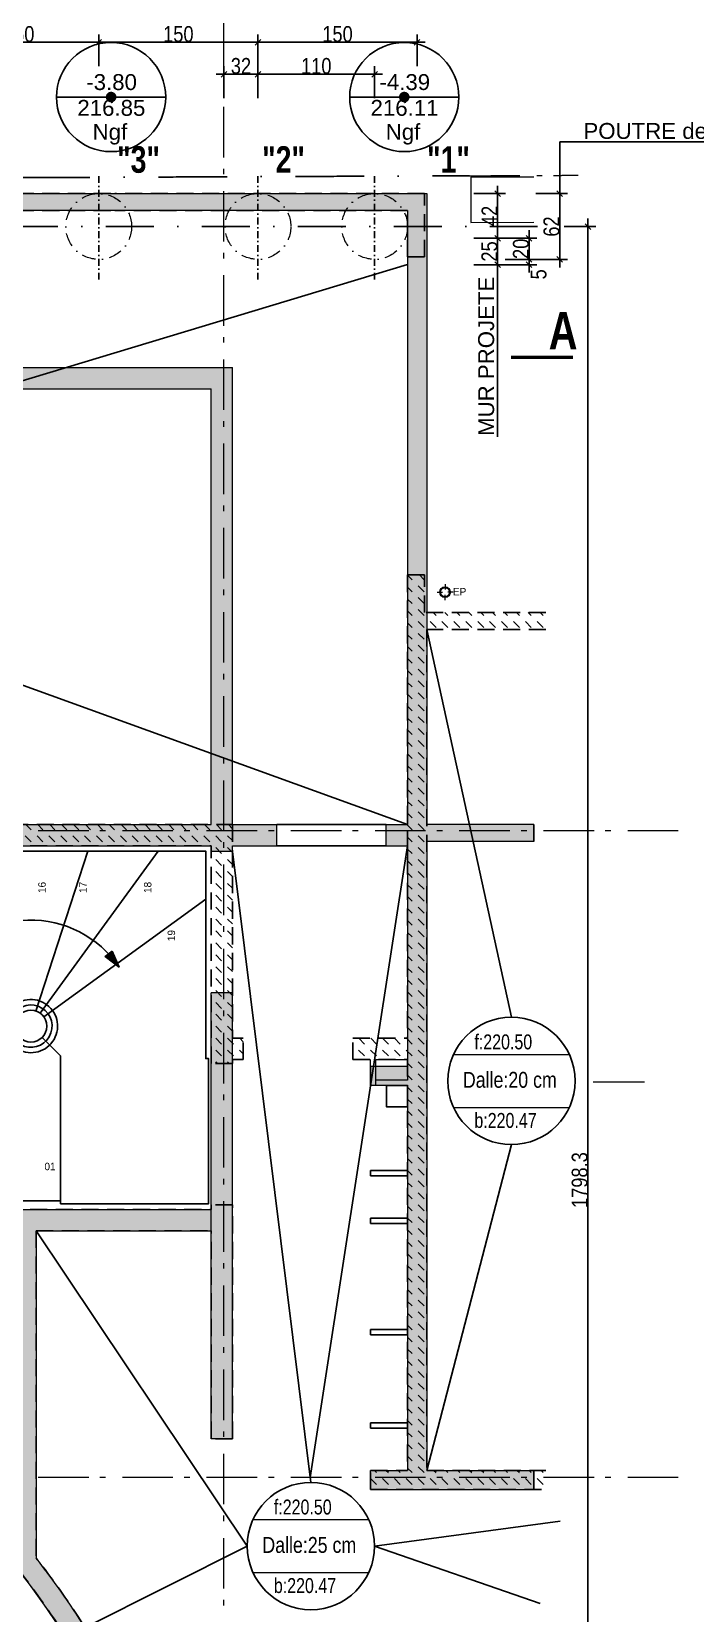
# Model space of a CAD drawing. Header units: centimetres. Extents: x 13078 to 20826, y -18629 to -14429.
# Drawn here: x 15296 to 15922, y -16671 to -15179 of the extents above; entities that cross this region are included whole.
import ezdxf
from ezdxf.enums import TextEntityAlignment as Align

# ---------------------------------------------------------------- set-up
doc = ezdxf.new("R2010")
doc.units = ezdxf.units.CM
doc.header["$LTSCALE"] = 25.4
doc.header["$PDMODE"] = 1
doc.header["$PDSIZE"] = -2
for name, pattern in [('CACHEX2', [19.05, 12.7, -6.35]), ('Style de ligne -6', [1.04164, 0.625, -0.20828, 0.06943, -0.13893]), ('TIRETPTX2', [50.8, 25.4, -12.7, 0, -12.7])]:
    doc.linetypes.add(name, pattern=pattern)
for name, color, linetype in [('01_cote_gen', 4, 'Continuous'), ('01_linteaux', 2, 'Continuous'), ('01_murs_sup', 2, 'CACHEX2'), ('01_poch_murs', 253, 'Continuous'), ('01_texte', 230, 'Continuous'), ('AA_COTES', 2, 'Continuous')]:
    doc.layers.add(name, color=color, linetype=linetype)
for name, color, linetype, lineweight in [('01_murs_coup', 5, 'Continuous', 60), ('01_PIEUX', 5, 'Continuous', 60), ('01_résv', 32, 'Continuous', 9), ('B Général', 7, 'Continuous', 5), ('C ANNOTATIONS-prestations', 7, 'Continuous', 5)]:
    doc.layers.add(name, color=color, linetype=linetype, lineweight=lineweight)
doc.styles.add('Eurostile', font='')
doc.styles.add('impact', font='impact.ttf')
doc.styles.add('MATTE_TXT', font='arial.ttf')
doc.styles.add('STYLE2', font='ARIALN.TTF')
doc.styles.get('Eurostile').set_extended_font_data('Eurostile')
doc.dimstyles.new('JB50', dxfattribs={"dimscale": 0.1, "dimtxt": 150, "dimasz": 15, "dimexe": 0.1, "dimexo": 0.1, "dimgap": 0.09, "dimtad": 1, "dimdec": 1, "dimdsep": 46, "dimtxsty": 'STYLE2', "dimblk1": 'BOND_G', "dimblk2": 'BOND_D', "dimsah": 1, "dimcen": 1.5, "dimdle": 0.01, "dimse1": 1, "dimse2": 1, "dimclrd": 4, "dimclre": 2, "dimclrt": 6, "dimazin": 2, "dimtfac": 2.333333, "dimtdec": 1, "dimtix": 1, "dimtmove": 2, "dimatfit": 3, "dimldrblk": 'BOND_G', "dimfxl": 1, "dimtolj": 1, "dimtzin": 0, "dimarcsym": 0})
pattern_1 = [(135, (14105.794, -6659.696), (-11.22532, 9e-16), [7.9375, -7.9375])]

# ---------------------------------------------------------------- blocks, each defined once
blk = doc.blocks.new('EP')
at = {"layer": 'B Général', "color": 7, "linetype": 'Continuous', "lineweight": 5}
for p, q in [((-7.5, 0), (-2.5, 0)), ((0, 7.5), (0, 2.5)), ((7.5, 0), (2.5, 0)), ((0, -7.5), (0, -2.5))]:
    blk.add_line(p, q, dxfattribs=at)
at = {"layer": 'B Général', "color": 7, "linetype": 'Continuous', "lineweight": 5, "flags": 128}
for points in [[(-5, 0, -1), (5, 0, -1)], [(-4.3, 0, -1), (4.3, 0, -1)]]:
    blk.add_lwpolyline(points, format="xyb", close=True, dxfattribs=at)
at = {"layer": 'C ANNOTATIONS-prestations', "insert": (7.5, 4), "char_height": 7.05, "attachment_point": 1, "line_spacing_factor": 0.895453, "style": 'Eurostile'}
blk.add_mtext('EP', dxfattribs=at)
blk = doc.blocks.new('BOND_G')
at = {"layer": 'AA_COTES', "color": 0}
for p, q in [((0, -5), (0, 15)), ((5, 0), (-5, 0)), ((1.77, 1.77), (-1.77, -1.77))]:
    blk.add_line(p, q, dxfattribs=at)
blk = doc.blocks.new('BOND_D')
at = {"layer": 'AA_COTES', "color": 0}
for p, q in [((5, 0), (-5, 0)), ((-1.77, -1.77), (1.77, 1.77)), ((0, 5), (0, -15))]:
    blk.add_line(p, q, dxfattribs=at)
blk = doc.blocks.new('*D46')
at = {"layer": '01_cote_gen', "color": 4, "lineweight": -2, "transparency": 16777216}
blk.add_line((14618, -15118.8), (15658, -15118.8), dxfattribs=at)
at = {"layer": 'Defpoints', "color": 0, "transparency": 16777216}
for p in [(15659.5, -15118.8), (14616.5, -15309.7), (15659.5, -15336.9)]:
    blk.add_point(p, dxfattribs=at)
at = {"layer": '01_cote_gen', "color": 4, "lineweight": -2, "transparency": 16777216, "xscale": 1.5, "yscale": 1.5, "zscale": 1.5, "rotation": 180}
blk.add_blockref('BOND_G', (14616.5, -15118.8), dxfattribs=at)
at = {"layer": '01_cote_gen', "color": 4, "lineweight": -2, "transparency": 16777216, "xscale": 1.5, "yscale": 1.5, "zscale": 1.5}
blk.add_blockref('BOND_D', (15659.5, -15118.8), dxfattribs=at)
at = {"layer": '01_cote_gen', "color": 6, "transparency": 16777216, "insert": (15138, -15111.1), "char_height": 15, "attachment_point": 5, "style": 'STYLE2'}
blk.add_mtext('\\A1;1043', dxfattribs=at)
blk = doc.blocks.new('*D47')
at = {"layer": '01_cote_gen', "color": 4, "lineweight": -2, "transparency": 16777216}
blk.add_line((15820.5, -15364.5), (15820.5, -17159.8), dxfattribs=at)
at = {"layer": 'Defpoints', "color": 0, "transparency": 16777216}
for p in [(15798, -15363), (15798, -17161.3), (15820.5, -17161.3)]:
    blk.add_point(p, dxfattribs=at)
at = {"layer": '01_cote_gen', "color": 4, "lineweight": -2, "transparency": 16777216, "xscale": 1.5, "yscale": 1.5, "zscale": 1.5}
for name, p, rotation in [('BOND_G', (15820.5, -15363), 90), ('BOND_D', (15820.5, -17161.3), 270)]:
    blk.add_blockref(name, p, dxfattribs=dict(at, rotation=rotation))
at = {"layer": '01_cote_gen', "color": 6, "transparency": 16777216, "insert": (15812.8, -16262.1), "char_height": 15, "attachment_point": 5, "rotation": 90, "style": 'STYLE2'}
blk.add_mtext('\\A1;1798.3', dxfattribs=at)
blk = doc.blocks.new('*D51')
at = {"layer": '01_cote_gen', "color": 4, "lineweight": -2, "transparency": 16777216}
blk.add_line((15361, -15189.3), (15508, -15189.3), dxfattribs=at)
at = {"layer": 'Defpoints', "color": 0, "transparency": 16777216}
for p in [(15509.5, -15189.3), (15359.5, -15283), (15509.5, -15283)]:
    blk.add_point(p, dxfattribs=at)
at = {"layer": '01_cote_gen', "color": 4, "lineweight": -2, "transparency": 16777216, "xscale": 1.5, "yscale": 1.5, "zscale": 1.5, "rotation": 180}
blk.add_blockref('BOND_G', (15359.5, -15189.3), dxfattribs=at)
at = {"layer": '01_cote_gen', "color": 4, "lineweight": -2, "transparency": 16777216, "xscale": 1.5, "yscale": 1.5, "zscale": 1.5}
blk.add_blockref('BOND_D', (15509.5, -15189.3), dxfattribs=at)
at = {"layer": '01_cote_gen', "color": 6, "transparency": 16777216, "insert": (15434.5, -15181.6), "char_height": 15, "attachment_point": 5, "style": 'STYLE2'}
blk.add_mtext('\\A1;150', dxfattribs=at)
blk = doc.blocks.new('*D52')
at = {"layer": '01_cote_gen', "color": 4, "lineweight": -2, "ltscale": 3, "transparency": 16777216}
blk.add_line((15511, -15189.3), (15658, -15189.3), dxfattribs=at)
at = {"layer": 'Defpoints', "color": 0, "ltscale": 3, "transparency": 16777216}
for p in [(15659.5, -15180.4), (15659.5, -15189.3), (15509.5, -15203.6)]:
    blk.add_point(p, dxfattribs=at)
at = {"layer": '01_cote_gen', "color": 4, "lineweight": -2, "ltscale": 3, "transparency": 16777216, "xscale": 1.5, "yscale": 1.5, "zscale": 1.5, "rotation": 180}
blk.add_blockref('BOND_G', (15509.5, -15189.3), dxfattribs=at)
at = {"layer": '01_cote_gen', "color": 4, "lineweight": -2, "ltscale": 3, "transparency": 16777216, "xscale": 1.5, "yscale": 1.5, "zscale": 1.5}
blk.add_blockref('BOND_D', (15659.5, -15189.3), dxfattribs=at)
at = {"layer": '01_cote_gen', "color": 6, "ltscale": 3, "transparency": 16777216, "insert": (15584.5, -15181.6), "char_height": 15, "attachment_point": 5, "style": 'STYLE2'}
blk.add_mtext('\\A1;150', dxfattribs=at)
blk = doc.blocks.new('*D53')
at = {"layer": '01_cote_gen', "color": 4, "lineweight": -2, "ltscale": 3, "transparency": 16777216}
blk.add_line((15211, -15189.3), (15358, -15189.3), dxfattribs=at)
at = {"layer": 'Defpoints', "color": 0, "ltscale": 3, "transparency": 16777216}
for p in [(15359.5, -15189.3), (15209.5, -15283), (15359.5, -15283)]:
    blk.add_point(p, dxfattribs=at)
at = {"layer": '01_cote_gen', "color": 4, "lineweight": -2, "ltscale": 3, "transparency": 16777216, "xscale": 1.5, "yscale": 1.5, "zscale": 1.5, "rotation": 180}
blk.add_blockref('BOND_G', (15209.5, -15189.3), dxfattribs=at)
at = {"layer": '01_cote_gen', "color": 4, "lineweight": -2, "ltscale": 3, "transparency": 16777216, "xscale": 1.5, "yscale": 1.5, "zscale": 1.5}
blk.add_blockref('BOND_D', (15359.5, -15189.3), dxfattribs=at)
at = {"layer": '01_cote_gen', "color": 6, "ltscale": 3, "transparency": 16777216, "insert": (15284.5, -15181.6), "char_height": 15, "attachment_point": 5, "style": 'STYLE2'}
blk.add_mtext('\\A1;150', dxfattribs=at)
blk = doc.blocks.new('*D158')
at = {"layer": '01_cote_gen', "color": 4, "lineweight": -2, "ltscale": 3, "transparency": 16777216}
blk.add_line((14980.5, -15384.3), (14980.5, -17159.8), dxfattribs=at)
at = {"layer": 'Defpoints', "color": 0, "ltscale": 3, "transparency": 16777216}
for p in [(14960.8, -15382.8), (14980.5, -17161.3), (16080.6, -17161.3)]:
    blk.add_point(p, dxfattribs=at)
at = {"layer": '01_cote_gen', "color": 4, "lineweight": -2, "ltscale": 3, "transparency": 16777216, "xscale": 1.5, "yscale": 1.5, "zscale": 1.5}
for name, p, rotation in [('BOND_G', (14980.5, -15382.8), 90), ('BOND_D', (14980.5, -17161.3), 270)]:
    blk.add_blockref(name, p, dxfattribs=dict(at, rotation=rotation))
at = {"layer": '01_cote_gen', "color": 6, "ltscale": 3, "transparency": 16777216, "insert": (14972.8, -16272), "char_height": 15, "attachment_point": 5, "rotation": 90, "style": 'STYLE2'}
blk.add_mtext('\\A1;1778.5', dxfattribs=at)
blk = doc.blocks.new('*D102')
at = {"layer": '01_cote_gen', "color": 4, "lineweight": -2, "ltscale": 3, "transparency": 16777216}
blk.add_line((15793.9, -15333.5), (15793.9, -15392.5), dxfattribs=at)
at = {"layer": 'Defpoints', "color": 0, "ltscale": 3, "transparency": 16777216}
for p in [(15690.5, -15332), (15690.5, -15394), (15793.9, -15394)]:
    blk.add_point(p, dxfattribs=at)
at = {"layer": '01_cote_gen', "color": 4, "lineweight": -2, "ltscale": 3, "transparency": 16777216, "xscale": 1.5, "yscale": 1.5, "zscale": 1.5}
for name, p, rotation in [('BOND_G', (15793.9, -15332), 90), ('BOND_D', (15793.9, -15394), 270)]:
    blk.add_blockref(name, p, dxfattribs=dict(at, rotation=rotation))
at = {"layer": '01_cote_gen', "color": 6, "ltscale": 3, "transparency": 16777216, "insert": (15786.2, -15363), "char_height": 15, "attachment_point": 5, "rotation": 90, "style": 'STYLE2'}
blk.add_mtext('\\A1;62', dxfattribs=at)
blk = doc.blocks.new('*D103')
at = {"layer": '01_cote_gen', "color": 4, "lineweight": -2, "ltscale": 3, "transparency": 16777216}
blk.add_line((15735.4, -15375.5), (15735.4, -15397.5), dxfattribs=at)
at = {"layer": 'Defpoints', "color": 0, "ltscale": 3, "transparency": 16777216}
for p in [(15618.8, -15374), (15618.8, -15399), (15735.4, -15399)]:
    blk.add_point(p, dxfattribs=at)
at = {"layer": '01_cote_gen', "color": 4, "lineweight": -2, "ltscale": 3, "transparency": 16777216, "xscale": 1.5, "yscale": 1.5, "zscale": 1.5}
for name, p, rotation in [('BOND_G', (15735.4, -15374), 90), ('BOND_D', (15735.4, -15399), 270)]:
    blk.add_blockref(name, p, dxfattribs=dict(at, rotation=rotation))
at = {"layer": '01_cote_gen', "color": 6, "ltscale": 3, "transparency": 16777216, "insert": (15727.7, -15386.5), "char_height": 15, "attachment_point": 5, "rotation": 90, "style": 'STYLE2'}
blk.add_mtext('\\A1;25', dxfattribs=at)
blk = doc.blocks.new('*D104')
at = {"layer": '01_cote_gen', "color": 4, "lineweight": -2, "ltscale": 3, "transparency": 16777216}
blk.add_line((15765, -15395.5), (15765, -15397.5), dxfattribs=at)
at = {"layer": 'Defpoints', "color": 0, "ltscale": 3, "transparency": 16777216}
for p in [(15742.9, -15399), (15765, -15399), (15771.4, -15394)]:
    blk.add_point(p, dxfattribs=at)
at = {"layer": '01_cote_gen', "color": 4, "lineweight": -2, "ltscale": 3, "transparency": 16777216, "xscale": 1.5, "yscale": 1.5, "zscale": 1.5}
for name, p, rotation in [('BOND_G', (15765, -15394), 90), ('BOND_D', (15765, -15399), 270)]:
    blk.add_blockref(name, p, dxfattribs=dict(at, rotation=rotation))
at = {"layer": '01_cote_gen', "color": 6, "ltscale": 3, "transparency": 16777216, "insert": (15774, -15408.1), "char_height": 15, "attachment_point": 5, "rotation": 90, "style": 'STYLE2'}
blk.add_mtext('\\A1;5', dxfattribs=at)
blk = doc.blocks.new('*D105')
at = {"layer": '01_cote_gen', "color": 4, "lineweight": -2, "ltscale": 3, "transparency": 16777216}
blk.add_line((15735.4, -15333.5), (15735.4, -15372.5), dxfattribs=at)
at = {"layer": 'Defpoints', "color": 0, "ltscale": 3, "transparency": 16777216}
for p in [(15771.4, -15332), (15735.4, -15374), (15742.9, -15374)]:
    blk.add_point(p, dxfattribs=at)
at = {"layer": '01_cote_gen', "color": 4, "lineweight": -2, "ltscale": 3, "transparency": 16777216, "xscale": 1.5, "yscale": 1.5, "zscale": 1.5}
for name, p, rotation in [('BOND_G', (15735.4, -15332), 90), ('BOND_D', (15735.4, -15374), 270)]:
    blk.add_blockref(name, p, dxfattribs=dict(at, rotation=rotation))
at = {"layer": '01_cote_gen', "color": 6, "ltscale": 3, "transparency": 16777216, "insert": (15727.8, -15353), "char_height": 15, "attachment_point": 5, "rotation": 90, "style": 'STYLE2'}
blk.add_mtext('\\A1;42', dxfattribs=at)
blk = doc.blocks.new('*D106')
at = {"layer": '01_cote_gen', "color": 4, "lineweight": -2, "ltscale": 3, "transparency": 16777216}
blk.add_line((15765, -15375.5), (15765, -15392.5), dxfattribs=at)
at = {"layer": 'Defpoints', "color": 0, "ltscale": 3, "transparency": 16777216}
for p in [(15742.9, -15374), (15751.1, -15394), (15765, -15394)]:
    blk.add_point(p, dxfattribs=at)
at = {"layer": '01_cote_gen', "color": 4, "lineweight": -2, "ltscale": 3, "transparency": 16777216, "xscale": 1.5, "yscale": 1.5, "zscale": 1.5}
for name, p, rotation in [('BOND_G', (15765, -15374), 90), ('BOND_D', (15765, -15394), 270)]:
    blk.add_blockref(name, p, dxfattribs=dict(at, rotation=rotation))
at = {"layer": '01_cote_gen', "color": 6, "ltscale": 3, "transparency": 16777216, "insert": (15757.4, -15384), "char_height": 15, "attachment_point": 5, "rotation": 90, "style": 'STYLE2'}
blk.add_mtext('\\A1;20', dxfattribs=at)
blk = doc.blocks.new('*D130')
at = {"layer": '01_cote_gen', "color": 4, "lineweight": -2, "ltscale": 3, "transparency": 16777216}
blk.add_line((15479, -15219.4), (15508, -15219.4), dxfattribs=at)
at = {"layer": 'Defpoints', "color": 0, "ltscale": 3, "transparency": 16777216}
for p in [(15509.5, -15211.8), (15509.5, -15219.4), (15477.5, -15229.8)]:
    blk.add_point(p, dxfattribs=at)
at = {"layer": '01_cote_gen', "color": 4, "lineweight": -2, "ltscale": 3, "transparency": 16777216, "xscale": 1.5, "yscale": 1.5, "zscale": 1.5, "rotation": 180}
blk.add_blockref('BOND_G', (15477.5, -15219.4), dxfattribs=at)
at = {"layer": '01_cote_gen', "color": 4, "lineweight": -2, "ltscale": 3, "transparency": 16777216, "xscale": 1.5, "yscale": 1.5, "zscale": 1.5}
blk.add_blockref('BOND_D', (15509.5, -15219.4), dxfattribs=at)
at = {"layer": '01_cote_gen', "color": 6, "ltscale": 3, "transparency": 16777216, "insert": (15493.5, -15211.7), "char_height": 15, "attachment_point": 5, "style": 'STYLE2'}
blk.add_mtext('\\A1;32', dxfattribs=at)
blk = doc.blocks.new('*D131')
at = {"layer": '01_cote_gen', "color": 4, "lineweight": -2, "ltscale": 3, "transparency": 16777216}
blk.add_line((15511, -15219.4), (15618, -15219.4), dxfattribs=at)
at = {"layer": 'Defpoints', "color": 0, "ltscale": 3, "transparency": 16777216}
for p in [(15509.5, -15226.9), (15619.5, -15219.4), (15619.5, -15313)]:
    blk.add_point(p, dxfattribs=at)
at = {"layer": '01_cote_gen', "color": 4, "lineweight": -2, "ltscale": 3, "transparency": 16777216, "xscale": 1.5, "yscale": 1.5, "zscale": 1.5, "rotation": 180}
blk.add_blockref('BOND_G', (15509.5, -15219.4), dxfattribs=at)
at = {"layer": '01_cote_gen', "color": 4, "lineweight": -2, "ltscale": 3, "transparency": 16777216, "xscale": 1.5, "yscale": 1.5, "zscale": 1.5}
blk.add_blockref('BOND_D', (15619.5, -15219.4), dxfattribs=at)
at = {"layer": '01_cote_gen', "color": 6, "ltscale": 3, "transparency": 16777216, "insert": (15564.5, -15211.7), "char_height": 15, "attachment_point": 5, "style": 'STYLE2'}
blk.add_mtext('\\A1;110', dxfattribs=at)

msp = doc.modelspace()

# ---------------------------------------------------------------- hatches: boundary and pattern name
at = {"layer": '01_linteaux', "linetype": 'Continuous'}
msp.add_hatch(color=256, dxfattribs=at).paths.add_polyline_path([(15372.19, -16046.19), (15378.61, -16061.32), (15365.49, -16051.43)])
at = {"layer": '01_murs_sup'}
h = msp.add_hatch(dxfattribs=at)
h.set_pattern_fill('DASH', color=256, scale=2.5, angle=135)
h.set_pattern_definition(pattern_1)
h.paths.add_polyline_path([(15666.59, -15331.96), (15274.51, -15331.96), (15209.46, -15331.96), (15090.07, -15331.96), (15090.07, -15347.96), (15209.46, -15347.96), (15274.51, -15347.96), (15650.59, -15347.96), (15650.59, -15391.56), (15666.59, -15391.56)])
edge = h.paths.add_edge_path()
edge.add_line((15090.07, -15347.97), (15090.07, -15331.96))
edge.add_arc((15133.31, -16575.93), 1244.73, 91.99066, 105.4374)
edge.add_line((14801.98, -15376.11), (14806.86, -15391.37))
edge.add_arc((15133.31, -16575.93), 1228.73, 100.96877, 105.40741, ccw=False)
edge.add_line((14899.52, -15369.65), (14899.52, -15813.63))
edge.add_line((14899.52, -15813.63), (14917.52, -15813.63))
edge.add_line((14917.52, -15813.63), (14917.52, -15366.3))
edge.add_arc((15133.31, -16575.93), 1228.73, 92.01659, 100.11501, ccw=False)
edge = h.paths.add_edge_path()
edge.add_line((14712.24, -15421.61), (14706.74, -15406.58))
edge.add_arc((15133.31, -16575.93), 1244.73, 110.04186, 114.53183)
edge.add_line((14616.5, -15443.57), (14616.5, -15461.18))
edge.add_arc((15133.31, -16575.93), 1228.73, 110.04083, 114.87281, ccw=False)
edge = h.paths.add_edge_path()
edge.add_line((14616.5, -15461.18), (14616.5, -15443.57))
edge.add_arc((15133.31, -16575.93), 1244.73, 114.53183, 132.24354)
edge.add_line((14296.5, -15654.47), (14296.5, -15828.62))
edge.add_line((14296.5, -15828.62), (14616.5, -15828.62))
edge.add_line((14616.5, -15828.62), (14616.5, -15810.62))
edge.add_line((14616.5, -15810.62), (14312.5, -15810.62))
edge.add_line((14312.5, -15810.62), (14312.5, -15661.58))
edge.add_arc((15133.31, -16575.93), 1228.73, 114.87281, 131.91412, ccw=False)
edge = h.paths.add_edge_path()
edge.add_line((14753.55, -15810.62), (14616.5, -15810.62))
edge.add_line((14616.5, -15810.62), (14616.5, -15828.62))
edge.add_line((14616.5, -15828.62), (14735.55, -15828.62))
edge.add_line((14735.55, -15828.62), (14735.55, -16285.06))
edge.add_arc((14600.02, -17160.12), 885.5, 80.01528, 81.19582, ccw=False)
edge.add_line((14753.55, -16288.04), (14753.55, -16210.9))
edge.add_line((14753.55, -16210.9), (15107.52, -16210.9))
edge.add_line((15107.52, -16210.9), (15107.52, -16434.48))
edge.add_arc((14600.02, -17160.12), 885.5, 55.0317, 88.93337)
edge.add_line((14616.5, -16274.78), (14616.5, -16294.78))
edge.add_arc((14600.02, -17160.12), 865.5, 0, 88.90872, ccw=False)
edge.add_line((15465.51, -17160.12), (15465.51, -17161.31))
edge.add_line((15465.51, -17161.31), (15485.51, -17161.31))
edge.add_arc((14600.02, -17160.12), 885.5, 359.9229, 397.71342)
edge.add_line((15300.52, -16618.45), (15300.52, -16309.95))
edge.add_line((15300.52, -16309.95), (15465.52, -16309.95))
edge.add_line((15465.52, -16309.95), (15465.52, -16505.95))
edge.add_line((15465.52, -16505.95), (15485.52, -16505.95))
edge.add_line((15485.52, -16505.95), (15485.52, -16285.35))
edge.add_line((15485.52, -16285.35), (15465.52, -16285.35))
edge.add_line((15465.52, -16285.35), (15465.52, -16289.95))
edge.add_line((15465.52, -16289.95), (15125.52, -16289.95))
edge.add_line((15125.52, -16289.95), (15125.52, -16019.96))
edge.add_line((15125.52, -16019.96), (15107.52, -16009.56))
edge.add_line((15107.52, -16009.56), (15107.52, -16192.9))
edge.add_line((15107.52, -16192.9), (14753.55, -16192.9))
edge.add_line((14753.55, -16192.9), (14753.55, -15810.62))
edge = h.paths.add_edge_path(flags=16)
edge.add_line((15125.52, -16309.95), (15198.27, -16309.95))
edge.add_line((15198.27, -16309.95), (15198.27, -16485.95))
edge.add_line((15198.27, -16485.95), (15174.13, -16485.95))
edge.add_arc((14600.02, -17160.12), 885.5, 49.5831, 53.59773)
edge.add_line((15125.52, -16447.41), (15125.52, -16309.95))
h.paths.add_polyline_path([(15131.05, -16314.95), (15184.02, -16314.95), (15142.75, -16331.56), (15131.05, -16442.75)], flags=0)
h.paths.add_polyline_path([(15216.27, -16309.95), (15280.52, -16309.95), (15280.52, -16485.95), (15216.27, -16485.95), (15216.27, -16485.95)], flags=16)
h.paths.add_polyline_path([(15221.27, -16314.95), (15274.23, -16314.95), (15232.96, -16331.56), (15221.27, -16474.72)], flags=0)
edge = h.paths.add_edge_path(flags=16)
edge.add_line((15196.81, -16505.95), (15280.52, -16505.95))
edge.add_line((15280.52, -16505.95), (15280.52, -16593.53))
edge.add_arc((14600.02, -17160.12), 885.5, 39.78116, 47.62597)
h = msp.add_hatch(dxfattribs=at)
h.set_pattern_fill('DASH', color=256, scale=2.5, angle=135)
h.set_pattern_definition(pattern_1)
h.paths.add_polyline_path([(15668.59, -15742.93), (15780.89, -15742.93), (15780.89, -15726.93), (15666.59, -15726.93), (15666.59, -15691.56), (15650.59, -15691.56), (15650.59, -16128.45), (15598.79, -16128.45), (15598.79, -16148.45), (15650.59, -16148.45), (15650.59, -16167.95), (15650.59, -16535.95), (15615.59, -16535.95), (15615.59, -16553.95), (15780.89, -16553.95), (15780.89, -16535.95), (15668.59, -16535.95)])
h = msp.add_hatch(dxfattribs=at)
h.set_pattern_fill('DASH', color=256, scale=2.5, angle=135)
h.set_pattern_definition(pattern_1)
h.paths.add_polyline_path([(15485.52, -15926.95), (15107.52, -15926.95), (15107.52, -16007.25), (15125.52, -16017.65), (15125.52, -15946.95), (15465.52, -15946.95), (15465.52, -16152.15), (15485.52, -16152.15), (15485.52, -16148.45), (15495.59, -16148.45), (15495.59, -16128.45), (15485.52, -16128.45)])
at = {"layer": '01_poch_murs', "ltscale": 3}
h = msp.add_hatch(color=256, dxfattribs=at)
h.dxf.hatch_style = 1
h.paths.add_polyline_path([(15359.49, -15331.96), (15209.49, -15331.96, -0.2729195), (15236.62, -15347.96), (15332.36, -15347.96, -0.2729195)])
h.paths.add_polyline_path([(15190.07, -15338.8), (15190.07, -15347.96), (15236.62, -15347.96, 0.4655079)])
h.paths.add_polyline_path([(15209.49, -15331.96), (15190.07, -15331.96), (15190.07, -15338.8, -0.1708789)], flags=17)
h.paths.add_polyline_path([(15477.47, -15331.96), (15359.49, -15331.96, -0.2729195), (15386.62, -15347.96), (15477.47, -15347.96)])
h.paths.add_polyline_path([(15332.36, -15347.96), (15386.62, -15347.96, 0.5897678)])
h.paths.add_polyline_path([(15482.36, -15347.96), (15536.62, -15347.96, 0.5897678)])
h.paths.add_polyline_path([(15509.49, -15331.96), (15477.47, -15331.96), (15477.47, -15347.96), (15482.36, -15347.96, -0.2729195)])
h.paths.add_polyline_path([(15659.49, -15331.96), (15509.49, -15331.96, -0.2729195), (15536.62, -15347.96), (15632.36, -15347.96, -0.2729195)])
h.paths.add_polyline_path([(15668.59, -15333.33, 0.3547668), (15632.36, -15347.96), (15650.59, -15347.96), (15650.59, -15392.66, 0.1483571), (15668.59, -15392.6)])
h = msp.add_hatch(color=256, dxfattribs=at)
h.dxf.hatch_style = 1
h.paths.add_polyline_path([(15769.65, -16542.66), (15615.55, -16542.66), (15615.55, -16553.95), (15769.65, -16553.95)])
h.paths.add_polyline_path([(15668.59, -15952.95), (15668.59, -15942.95), (15769.65, -15942.95), (15769.65, -15932.66), (15630.42, -15932.66), (15630.42, -15946.95), (15650.59, -15946.95), (15650.59, -16154.95), (15615.59, -16154.95), (15615.59, -16172.95), (15650.59, -16172.95), (15650.59, -16535.95), (15615.55, -16535.95), (15615.55, -16542.66), (15769.65, -16542.66), (15769.65, -16535.95), (15668.59, -16535.95)])
h.paths.add_polyline_path([(15668.59, -15392.6, -0.1483571), (15650.59, -15392.66), (15650.59, -15926.95), (15630.42, -15926.95), (15630.42, -15932.66), (15769.65, -15932.66), (15769.65, -15926.95), (15668.59, -15926.95)])
h = msp.add_hatch(color=256, dxfattribs=at)
h.dxf.hatch_style = 1
h.paths.add_polyline_path([(15477.47, -15495.89), (15281.16, -15495.89), (15281.16, -15515.89), (15465.52, -15515.89), (15465.52, -15926.95), (15107.52, -15926.95), (15107.52, -15932.66), (15477.47, -15932.66)])
h.paths.add_polyline_path([(15485.52, -15495.89), (15477.47, -15495.89), (15477.47, -15932.66), (15527.22, -15932.66), (15527.22, -15926.95), (15485.52, -15926.95)])
h.paths.add_polyline_path([(15477.47, -15932.66), (15107.52, -15932.66), (15107.52, -16434.48, 0.0579514), (14927.45, -16337.39), (14927.45, -16358.95, -0.0974196), (15206.5, -16542.66), (15234.72, -16542.66, 0.0149009), (15196.81, -16505.95), (15280.52, -16505.95), (15280.52, -16542.66), (15300.52, -16542.66), (15300.52, -16309.95), (15465.52, -16309.95), (15465.52, -16289.95), (15125.52, -16289.95), (15125.52, -15946.95), (15465.52, -15946.95), (15465.52, -15952.2), (15477.47, -15952.2)])
h.paths.add_polyline_path([(15280.52, -16309.95), (15280.52, -16485.95), (15216.27, -16485.95), (15216.27, -16485.95), (15216.27, -16309.95)], flags=16)
h.paths.add_polyline_path([(15274.23, -16314.95), (15232.96, -16331.56), (15221.27, -16442.75), (15221.27, -16314.95)], flags=0)
h.paths.add_polyline_path([(15198.27, -16309.95), (15198.27, -16485.95), (15174.13, -16485.95, 0.0175189), (15125.52, -16447.41), (15125.52, -16309.95)], flags=16)
h.paths.add_polyline_path([(15184.02, -16314.95), (15142.75, -16331.56), (15131.05, -16442.75), (15131.05, -16314.95)], flags=0)
h.paths.add_polyline_path([(15527.22, -15932.66), (15477.47, -15932.66), (15477.47, -15952.2), (15485.52, -15952.2), (15485.52, -15946.95), (15527.22, -15946.95)])
h.paths.add_polyline_path([(15477.47, -16085.4), (15465.52, -16085.4), (15465.52, -16505.95), (15477.47, -16505.95)])
h.paths.add_polyline_path([(15485.52, -16085.4), (15477.47, -16085.4), (15477.47, -16505.95), (15485.52, -16505.95)])
h = msp.add_hatch(color=256, dxfattribs=at)
h.dxf.hatch_style = 1
h.paths.add_polyline_path([(15750.74, -16683.95), (15477.47, -16683.95), (15477.47, -16690.66), (15750.74, -16690.66)])
h.paths.add_polyline_path([(15750.74, -16690.66), (15477.47, -16690.66), (15477.47, -17161.31), (15483.46, -17161.31), (15485.51, -17161.31), (15485.51, -16701.95), (15485.52, -16701.95), (15750.74, -16701.95)])
h.paths.add_polyline_path([(15477.47, -16690.66), (15327.13, -16690.66, -0.0038631), (15334.3, -16701.95), (15465.51, -16701.95), (15465.51, -16701.95), (15465.51, -17161.31), (15477.47, -17161.31)])
h.paths.add_polyline_path([(15477.47, -16683.95), (15346.59, -16683.95, 0.0226201), (15300.52, -16618.45), (15300.52, -16542.66), (15280.52, -16542.66), (15280.52, -16593.53, 0.0193321), (15234.72, -16542.66), (15206.5, -16542.66, -0.0553193), (15327.13, -16690.66), (15477.47, -16690.66)])

# ---------------------------------------------------------------- linework, layer by layer
at = {"layer": '01_linteaux', "linetype": 'TIRETPTX2', "ltscale": 0.01}
for p, q in [((15359.49, -15412.96), (15359.49, -15312.96)), ((15509.49, -15412.96), (15509.49, -15312.96)), ((15619.49, -15412.96), (15619.49, -15312.96))]:
    msp.add_line(p, q, dxfattribs=at)
at = {"layer": '01_linteaux', "linetype": 'TIRETPTX2', "ltscale": 0.07}
msp.add_line((15773.11, -15362.96), (15209.49, -15362.96), dxfattribs=at)
at = {"layer": '01_linteaux'}
for p, q in [((15527.22, -15926.95), (15630.42, -15926.95)), ((15527.22, -15946.95), (15630.42, -15946.95))]:
    msp.add_line(p, q, dxfattribs=at)
at = {"layer": '01_linteaux', "linetype": 'Continuous'}
for p, q in [((15300.15, -16102.68), (15349.13, -15951.95)), ((15304.33, -16104.82), (15415.4, -15951.95)), ((15307.65, -16108.13), (15460.27, -15997.25)), ((15306.12, -16127.56), (15323.51, -16144.95)), ((15323.52, -16144.95), (15323.52, -16281.7)), ((15650.59, -16252.95), (15615.59, -16252.95)), ((15615.59, -16252.95), (15615.59, -16257.95)), ((15650.59, -16252.95), (15615.59, -16252.95)), ((15650.59, -16252.95), (15650.59, -16257.95)), ((15650.59, -16257.95), (15615.59, -16257.95)), ((15650.59, -16257.95), (15615.59, -16257.95)), ((15650.59, -16297.95), (15615.59, -16297.95)), ((15615.59, -16297.95), (15615.59, -16302.95)), ((15650.59, -16297.95), (15615.59, -16297.95)), ((15650.59, -16297.95), (15650.59, -16302.95)), ((15650.59, -16302.95), (15615.59, -16302.95)), ((15650.59, -16302.95), (15615.59, -16302.95)), ((15650.59, -16402.95), (15615.59, -16402.95)), ((15615.59, -16402.95), (15615.59, -16407.95)), ((15650.59, -16402.95), (15615.59, -16402.95)), ((15650.59, -16402.95), (15650.59, -16407.95)), ((15650.59, -16407.95), (15615.59, -16407.95)), ((15650.59, -16407.95), (15615.59, -16407.95)), ((15650.59, -16490.95), (15615.59, -16490.95)), ((15650.59, -16490.95), (15615.59, -16490.95)), ((15615.59, -16490.95), (15615.59, -16495.95)), ((15650.59, -16490.95), (15650.59, -16495.95)), ((15650.59, -16495.95), (15615.59, -16495.95)), ((15650.59, -16495.95), (15615.59, -16495.95))]:
    msp.add_line(p, q, dxfattribs=at)
at = {"layer": '01_linteaux', "linetype": 'Continuous', "flags": 128}
for points in [[(15323.52, -16284.45), (15323.52, -16281.7), (15130.52, -16281.7), (15130.52, -15951.95), (15460.27, -15951.95), (15460.27, -16147.6), (15463.02, -16147.6), (15463.02, -16284.45)], [(15372.19, -16046.19), (15378.61, -16061.32), (15365.49, -16051.43)], [(15650.59, -16172.95), (15650.59, -16192.95), (15630.59, -16192.95), (15630.59, -16172.95)]]:
    msp.add_lwpolyline(points, close=True, dxfattribs=at)
msp.add_lwpolyline([(15273.38, -16105.33, 49.979992), (15274.38, -16103.59), (15278.72, -16106.1, -39.9749844), (15277.72, -16107.83)], format="xyb", close=True, dxfattribs=at)
at = {"layer": '01_linteaux', "linetype": 'Continuous'}
msp.add_circle((15295.52, -16116.95), 15, dxfattribs=at)
msp.add_arc((15295.52, -16116.95), 100, 33.8014, 149.42703, dxfattribs=at)
at = {"layer": '01_linteaux', "color": 5, "linetype": 'TIRETPTX2', "ltscale": 0.1}
msp.add_open_spline([(15028.44, -15318), (15368.59, -15316.57), (15708.74, -15315.14)], degree=2, dxfattribs=at)
at = {"layer": '01_murs_coup', "linetype": 'Continuous', "lineweight": 5}
for p, q in [((15190.07, -15331.96), (15668.59, -15331.96)), ((15668.59, -15331.96), (15668.59, -15926.95)), ((15650.59, -15347.96), (15190.07, -15347.96)), ((15650.59, -15347.96), (15650.59, -15926.95)), ((15281.16, -15495.89), (15485.52, -15495.89)), ((15281.16, -15495.89), (15485.52, -15495.89)), ((15485.52, -15926.95), (15485.52, -15495.89)), ((15485.52, -15926.95), (15485.52, -15495.89)), ((15281.16, -15515.89), (15465.52, -15515.89)), ((15281.16, -15515.89), (15465.52, -15515.89)), ((15465.52, -15926.95), (15465.52, -15515.89)), ((15465.52, -15926.95), (15465.52, -15515.89)), ((15107.52, -15926.95), (15465.52, -15926.95)), ((15107.52, -15926.95), (15465.52, -15926.95)), ((15485.52, -15926.95), (15527.22, -15926.95)), ((15485.52, -15926.95), (15527.22, -15926.95)), ((15527.22, -15946.95), (15527.22, -15926.95)), ((15630.42, -15926.95), (15650.59, -15926.95)), ((15630.42, -15926.95), (15650.59, -15926.95)), ((15630.42, -15946.95), (15630.42, -15926.95)), ((15769.65, -15926.95), (15668.59, -15926.95)), ((15769.65, -15926.95), (15668.59, -15926.95)), ((15668.59, -15942.95), (15668.59, -15952.95)), ((15769.65, -15942.95), (15668.59, -15942.95)), ((15769.65, -15942.95), (15668.59, -15942.95)), ((15125.52, -15946.95), (15465.52, -15946.95)), ((15125.52, -15946.95), (15465.52, -15946.95)), ((15465.52, -15952.2), (15465.52, -15946.95)), ((15465.52, -15952.2), (15465.52, -15946.95)), ((15485.52, -15952.2), (15465.52, -15952.2)), ((15485.52, -15952.2), (15485.52, -15946.95)), ((15485.52, -15952.2), (15485.52, -15946.95)), ((15485.52, -15946.95), (15527.22, -15946.95)), ((15485.52, -15946.95), (15527.22, -15946.95)), ((15630.42, -15946.95), (15650.59, -15946.95)), ((15630.42, -15946.95), (15650.59, -15946.95)), ((15650.59, -15946.95), (15650.59, -16154.95)), ((15650.59, -15946.95), (15650.59, -16154.95)), ((15668.59, -15952.95), (15668.59, -16386.04)), ((15668.59, -15952.95), (15668.59, -16386.04)), ((15668.59, -15952.95), (15668.59, -16535.95)), ((15465.52, -16505.95), (15465.52, -16085.4)), ((15485.52, -16085.4), (15465.52, -16085.4)), ((15465.52, -16505.95), (15465.52, -16085.4)), ((15485.52, -16505.95), (15485.52, -16085.4)), ((15485.52, -16505.95), (15485.52, -16085.4)), ((15693.88, -16143.54), (15802.9, -16143.54)), ((15650.59, -16154.95), (15615.59, -16154.95)), ((15615.59, -16154.95), (15615.59, -16172.95)), ((15650.59, -16154.95), (15615.59, -16154.95)), ((15650.59, -16172.95), (15615.59, -16172.95)), ((15650.59, -16172.95), (15615.59, -16172.95)), ((15650.59, -16172.95), (15650.59, -16535.95)), ((15873.86, -16169.82), (15825.35, -16169.82)), ((15693.88, -16193.69), (15802.9, -16193.69)), ((15125.52, -16289.95), (15465.52, -16289.95)), ((15125.52, -16289.95), (15465.52, -16289.95)), ((15300.52, -16309.95), (15465.52, -16309.95)), ((15300.52, -16309.95), (15465.52, -16309.95)), ((15300.52, -16309.95), (15300.52, -16618.45)), ((15300.52, -16309.95), (15300.52, -16618.45)), ((15485.52, -16505.95), (15465.52, -16505.95)), ((15615.55, -16535.95), (15650.59, -16535.95)), ((15615.55, -16535.95), (15650.59, -16535.95)), ((15615.55, -16553.95), (15615.55, -16535.95)), ((15668.59, -16535.95), (15769.65, -16535.95)), ((15668.59, -16535.95), (15769.65, -16535.95)), ((15615.55, -16553.95), (15769.65, -16553.95)), ((15615.55, -16553.95), (15769.65, -16553.95)), ((15504.88, -16582.12), (15613.9, -16582.12)), ((15504.88, -16632.27), (15613.9, -16632.27))]:
    msp.add_line(p, q, dxfattribs=at)
msp.add_lwpolyline([(15769.65, -15316.33), (15710.08, -15316.58), (15710.08, -15359.3), (15769.65, -15358.89)], dxfattribs=at)
for radius, start, end in [(865.5, 31.96306, 90), (865.5, 31.96306, 89.23382), (885.5, 32.53016, 37.71342)]:
    msp.add_arc((14600.02, -17160.12), radius, start, end, dxfattribs=at)
at = {"layer": '01_murs_sup', "ltscale": 0.05}
for p, q in [((15209.46, -15331.96), (15374.51, -15331.96)), ((15666.59, -15331.96), (15374.51, -15331.96)), ((15666.59, -15391.56), (15666.59, -15331.96)), ((15209.46, -15347.96), (15374.51, -15347.96)), ((15650.59, -15347.96), (15374.51, -15347.96)), ((15650.59, -15391.56), (15650.59, -15347.96)), ((15666.59, -15391.56), (15650.59, -15391.56)), ((15666.59, -15691.56), (15650.59, -15691.56)), ((15650.59, -15691.56), (15650.59, -16128.45)), ((15666.59, -15726.93), (15666.59, -15691.56)), ((15666.59, -15726.93), (15666.59, -15691.56)), ((15780.89, -15726.93), (15666.59, -15726.93)), ((15780.89, -15726.93), (15666.59, -15726.93)), ((15780.89, -15742.93), (15668.59, -15742.93)), ((15668.59, -15742.93), (15668.59, -16535.95)), ((15668.59, -15742.93), (15668.59, -16535.95)), ((15107.52, -15926.95), (15485.52, -15926.95)), ((15107.52, -15926.95), (15485.52, -15926.95)), ((15107.52, -15926.95), (15485.52, -15926.95)), ((15107.52, -15926.95), (15485.52, -15926.95)), ((15485.52, -15926.95), (15485.52, -16128.45)), ((15125.52, -15946.95), (15465.52, -15946.95)), ((15465.52, -16152.15), (15465.52, -15946.95)), ((15485.52, -16128.45), (15495.59, -16128.45)), ((15485.52, -16128.45), (15495.59, -16128.45)), ((15495.59, -16148.45), (15495.59, -16128.45)), ((15598.79, -16128.45), (15650.59, -16128.45)), ((15598.79, -16128.45), (15650.59, -16128.45)), ((15598.79, -16148.45), (15598.79, -16128.45)), ((15598.79, -16128.45), (15650.59, -16128.45)), ((15598.79, -16148.45), (15598.79, -16128.45)), ((15485.52, -16152.15), (15485.52, -16148.45)), ((15485.52, -16148.45), (15495.59, -16148.45)), ((15485.52, -16148.45), (15495.59, -16148.45)), ((15598.79, -16148.45), (15650.59, -16148.45)), ((15598.79, -16148.45), (15650.59, -16148.45)), ((15650.59, -16148.45), (15650.59, -16535.95)), ((15650.59, -16148.45), (15650.59, -16535.95)), ((15650.59, -16148.45), (15650.59, -16535.95)), ((15485.52, -16152.15), (15465.52, -16152.15)), ((15465.52, -16289.95), (15465.52, -16285.35)), ((15485.52, -16285.35), (15465.52, -16285.35)), ((15465.52, -16289.95), (15465.52, -16285.35)), ((15485.52, -16505.95), (15485.52, -16285.35)), ((15485.52, -16505.95), (15485.52, -16285.35)), ((15125.52, -16289.95), (15465.52, -16289.95)), ((15300.52, -16309.95), (15300.52, -16618.45)), ((15300.52, -16309.95), (15300.52, -16618.45)), ((15300.52, -16309.95), (15465.52, -16309.95)), ((15465.52, -16505.95), (15465.52, -16309.95)), ((15465.52, -16505.95), (15465.52, -16309.95)), ((15485.52, -16505.95), (15465.52, -16505.95)), ((15615.59, -16535.95), (15650.59, -16535.95)), ((15615.59, -16535.95), (15650.59, -16535.95)), ((15615.59, -16553.95), (15615.59, -16535.95)), ((15668.59, -16535.95), (15780.89, -16535.95)), ((15668.59, -16535.95), (15780.89, -16535.95)), ((15615.59, -16553.95), (15780.89, -16553.95)), ((15615.59, -16553.95), (15780.89, -16553.95))]:
    msp.add_line(p, q, dxfattribs=at)
for radius, end in [(865.5, 90), (885.5, 37.71342)]:
    msp.add_arc((14600.02, -17160.12), radius, 0, end, dxfattribs=at)
at = {"layer": '01_PIEUX', "linetype": 'TIRETPTX2', "lineweight": 5, "ltscale": 0.02}
for centre in [(15359.49, -15362.96), (15509.49, -15362.96), (15619.49, -15362.96)]:
    msp.add_circle(centre, 31, dxfattribs=at)
at = {"layer": '01_poch_murs', "ltscale": 3}
for p, q in [((15769.65, -15926.95), (15769.65, -15942.95)), ((15769.65, -16535.95), (15769.65, -16553.95))]:
    msp.add_line(p, q, dxfattribs=at)
at = {"layer": '01_résv', "linetype": 'Continuous', "lineweight": 13}
for p, q in [((15615.62, -16172.95), (15615.62, -16148.45)), ((15620.62, -16172.95), (15620.62, -16148.45)), ((15650.59, -16252.95), (15615.59, -16252.95)), ((15650.59, -16257.95), (15615.59, -16257.95)), ((15650.59, -16297.95), (15615.59, -16297.95)), ((15650.59, -16302.95), (15615.59, -16302.95)), ((15650.59, -16402.95), (15615.59, -16402.95)), ((15650.59, -16407.95), (15615.59, -16407.95))]:
    msp.add_line(p, q, dxfattribs=at)
at = {"layer": '01_résv', "linetype": 'Continuous', "lineweight": 5}
for p, q in [((15615.62, -16172.95), (15615.62, -16148.45)), ((15620.62, -16172.95), (15620.62, -16148.45)), ((15620.62, -16172.95), (15615.62, -16172.95)), ((15615.59, -16252.95), (15615.59, -16257.95)), ((15650.59, -16252.95), (15615.59, -16252.95)), ((15650.59, -16252.95), (15650.59, -16257.95)), ((15650.59, -16257.95), (15615.59, -16257.95)), ((15615.59, -16297.95), (15615.59, -16302.95)), ((15650.59, -16297.95), (15615.59, -16297.95)), ((15650.59, -16297.95), (15650.59, -16302.95)), ((15650.59, -16302.95), (15615.59, -16302.95)), ((15615.59, -16402.95), (15615.59, -16407.95)), ((15650.59, -16402.95), (15615.59, -16402.95)), ((15650.59, -16402.95), (15650.59, -16407.95)), ((15650.59, -16407.95), (15615.59, -16407.95)), ((15650.59, -16490.95), (15615.59, -16490.95)), ((15615.59, -16490.95), (15615.59, -16495.95)), ((15650.59, -16490.95), (15615.59, -16490.95)), ((15650.59, -16490.95), (15650.59, -16495.95)), ((15650.59, -16495.95), (15615.59, -16495.95)), ((15650.59, -16495.95), (15615.59, -16495.95))]:
    msp.add_line(p, q, dxfattribs=at)
at = {"layer": '01_résv', "flags": 128}
msp.add_lwpolyline([(15650.59, -16148.45), (15650.59, -16167.95), (15620.62, -16167.95), (15620.62, -16148.45)], close=True, dxfattribs=at)
at = {"layer": '01_résv', "linetype": 'Continuous', "lineweight": 5, "flags": 128}
msp.add_lwpolyline([(15650.59, -16148.45), (15650.59, -16167.95), (15620.62, -16167.95), (15620.62, -16148.45)], close=True, dxfattribs=at)
at = {"layer": '01_texte'}
for p, q in [((15319.66, -15240.93), (15422.59, -15240.93)), ((15595.97, -15240.93), (15698.9, -15240.93)), ((15793.89, -15324.46), (15793.89, -15283.1)), ((15793.89, -15283.1), (16114.35, -15283.1)), ((14853.99, -15639.2), (15650.59, -15398.96)), ((15735.39, -15406.46), (15735.39, -15561.34)), ((14855.02, -15638.89), (15650.59, -15926.95)), ((15748.39, -16108.62), (15668.59, -15742.93)), ((15559.39, -16547.19), (15485.52, -15952.2)), ((15558.82, -16542.66), (15650.59, -15946.95)), ((15748.39, -16228.62), (15668.59, -16535.95)), ((15499.39, -16607.19), (15300.52, -16309.95)), ((15619.39, -16607.19), (15794.39, -16583.69)), ((15499.39, -16607.19), (15346.59, -16683.95)), ((15619.39, -16607.19), (15775.39, -16661.19))]:
    msp.add_line(p, q, dxfattribs=at)
at = {"layer": '01_texte', "const_width": 5}
for points in [[(15368.63, -15240.93, 1), (15373.63, -15240.93, 1)], [(15644.93, -15240.93, 1), (15649.93, -15240.93, 1)]]:
    msp.add_lwpolyline(points, format="xyb", close=True, dxfattribs=at)
at = {"layer": '01_texte', "const_width": 3}
msp.add_lwpolyline([(15806.36, -15486.31), (15747.86, -15486.31)], dxfattribs=at)
at = {"layer": '01_texte'}
for centre, radius in [((15371.13, -15240.93), 51.46), ((15647.43, -15240.93), 51.46), ((15748.39, -16168.62), 60), ((15559.39, -16607.19), 60)]:
    msp.add_circle(centre, radius, dxfattribs=at)
at = {"layer": 'B Général', "color": 1, "linetype": 'Style de ligne -6', "lineweight": 13, "ltscale": 3}
for p, q in [((15477.47, -18472.79), (15477.47, -15141.29)), ((15905.65, -15932.66), (13348.07, -15932.66)), ((15905.65, -16542.66), (13348.07, -16542.66))]:
    msp.add_line(p, q, dxfattribs=at)
at = {"layer": 'B Général', "color": 1, "linetype": 'Style de ligne -6', "lineweight": 13, "ltscale": 3, "true_color": 0xff0000}
msp.add_open_spline([(15708.74, -15315.14), (15760.06, -15314.9), (15811.39, -15314.66)], degree=2, dxfattribs=at)

# ---------------------------------------------------------------- block references
at = {"layer": 'B Général', "color": 7}
msp.add_blockref('EP', (15685.84, -15707.81), dxfattribs=at)

# ---------------------------------------------------------------- texts
at = {"layer": '01_linteaux', "linetype": 'Continuous', "char_height": 7.049, "attachment_point": 2, "line_spacing_factor": 0.895453, "style": 'Eurostile'}
for s, insert, rotation in [('16', (15302.43, -15986.16), 90), ('17', (15341.18, -15986.16), 90), ('18', (15402.07, -15986.17), 90), ('19', (15424.37, -16031.56), 90), ('01', (15313.55, -16245.76), 0)]:
    msp.add_mtext(s, dxfattribs=dict(at, insert=insert, rotation=rotation))
at = {"layer": '01_texte', "style": 'MATTE_TXT'}
for s, p in [('-3.80', (15347.7, -15234.3)), ('-4.39', (15624, -15234.3)), ('216.85', (15339.33, -15258.61)), ('216.11', (15615.63, -15258.61)), ('Ngf', (15353.66, -15281.25)), ('Ngf', (15629.97, -15281.25)), ('POUTRE de COURONNEMENT', (15816.28, -15280.37))]:
    msp.add_text(s, height=15, dxfattribs=at).set_placement(p)
at = {"layer": '01_texte', "style": 'impact'}
for s, height, p in [('"3"', 25, (15396.99, -15319.79)), ('"2"', 25, (15533.64, -15319.79)), ('"1"', 25, (15689.08, -15319.79)), ('A', 35, (15797.11, -15489.16))]:
    msp.add_text(s, height=height, rotation=0, dxfattribs=at).set_placement(p, align=Align.BOTTOM_CENTER)
at = {"layer": '01_texte', "style": 'MATTE_TXT'}
msp.add_text('MUR PROJETE', height=15, rotation=90, dxfattribs=at).set_placement((15732.06, -15560.44))
at = {"layer": '01_texte', "style": 'Eurostile', "width": 0.8}
for s, p in [('f:220.50', (15713.48, -16138.84)), ('b:220.47', (15713.48, -16212.91)), ('f:220.50', (15524.48, -16577.41)), ('b:220.47', (15524.48, -16651.48))]:
    msp.add_text(s, height=14.097, rotation=0, dxfattribs=at).set_placement(p)
at = {"layer": '01_texte', "style": 'MATTE_TXT', "width": 0.8}
for s, p in [('Dalle:20 cm', (15746.9, -16179.56)), ('Dalle:25 cm', (15557.9, -16618.13))]:
    msp.add_text(s, height=15, dxfattribs=at).set_placement(p, align=Align.BOTTOM_CENTER)

# ---------------------------------------------------------------- dimensions: what is measured, and where the dimension line sits
at = {"layer": '01_cote_gen'}
for base, p1, p2, picture, middle in [((15659.49, -15118.79), (14616.5, -15309.74), (15659.49, -15336.92), '*D46', (15138, -15111.12)), ((15509.49, -15189.3), (15359.49, -15282.96), (15509.49, -15282.96), '*D51', (15434.49, -15181.64))]:
    dim = msp.add_linear_dim(base=base, p1=p1, p2=p2, dimstyle='JB50', dxfattribs=at)
    dim.commit()
    dim.dimension.update_dxf_attribs({"geometry": picture, "text_midpoint": middle})
at = {"layer": '01_cote_gen', "ltscale": 3}
for base, p1, p2, picture, middle in [((15359.49, -15189.3), (15209.49, -15282.96), (15359.49, -15282.96), '*D53', (15284.49, -15181.64)), ((15659.49, -15189.3), (15509.49, -15203.59), (15659.49, -15180.36), '*D52', (15584.49, -15181.64)), ((15509.49, -15219.4), (15477.47, -15229.78), (15509.49, -15211.8), '*D130', (15493.48, -15211.73)), ((15619.49, -15219.4), (15509.49, -15226.9), (15619.49, -15312.96), '*D131', (15564.49, -15211.73))]:
    dim = msp.add_linear_dim(base=base, p1=p1, p2=p2, dimstyle='JB50', dxfattribs=at)
    dim.commit()
    dim.dimension.update_dxf_attribs({"geometry": picture, "text_midpoint": middle})
for base, p1, p2, picture, middle in [((15793.89, -15393.96), (15690.49, -15331.96), (15690.49, -15393.96), '*D102', (15786.22, -15362.96)), ((15735.39, -15373.96), (15771.39, -15331.96), (15742.89, -15373.96), '*D105', (15727.85, -15352.96)), ((14980.51, -17161.31), (14960.76, -15382.79), (16080.59, -17161.31), '*D158', (14972.84, -16272.05)), ((15735.39, -15398.96), (15618.78, -15373.96), (15618.78, -15398.96), '*D103', (15727.72, -15386.46)), ((15765.03, -15393.96), (15742.89, -15373.96), (15751.12, -15393.96), '*D106', (15757.36, -15383.96))]:
    dim = msp.add_linear_dim(base=base, p1=p1, p2=p2, angle=90, dimstyle='JB50', dxfattribs=at)
    dim.commit()
    dim.dimension.update_dxf_attribs({"geometry": picture, "text_midpoint": middle})
at = {"layer": '01_cote_gen'}
dim = msp.add_linear_dim(base=(15820.4962, -17161.3113), p1=(15797.9962, -15362.9637), p2=(15797.9962, -17161.3113), angle=90, dimstyle='JB50', dxfattribs=at)
dim.commit()
dim.dimension.update_dxf_attribs({"geometry": '*D47', "text_midpoint": (15812.8286, -16262.1375)})
at = {"layer": '01_cote_gen', "ltscale": 3}
dim = msp.add_linear_dim(base=(15765.03, -15398.96), p1=(15771.39, -15393.96), p2=(15742.89, -15398.96), angle=90, dimstyle='JB50', dxfattribs=at)
dim.commit()
dim.dimension.update_dxf_attribs({"geometry": '*D104', "text_midpoint": (15774.04, -15408.07), "dimtype": 160})

doc.saveas('drawing.dxf')
